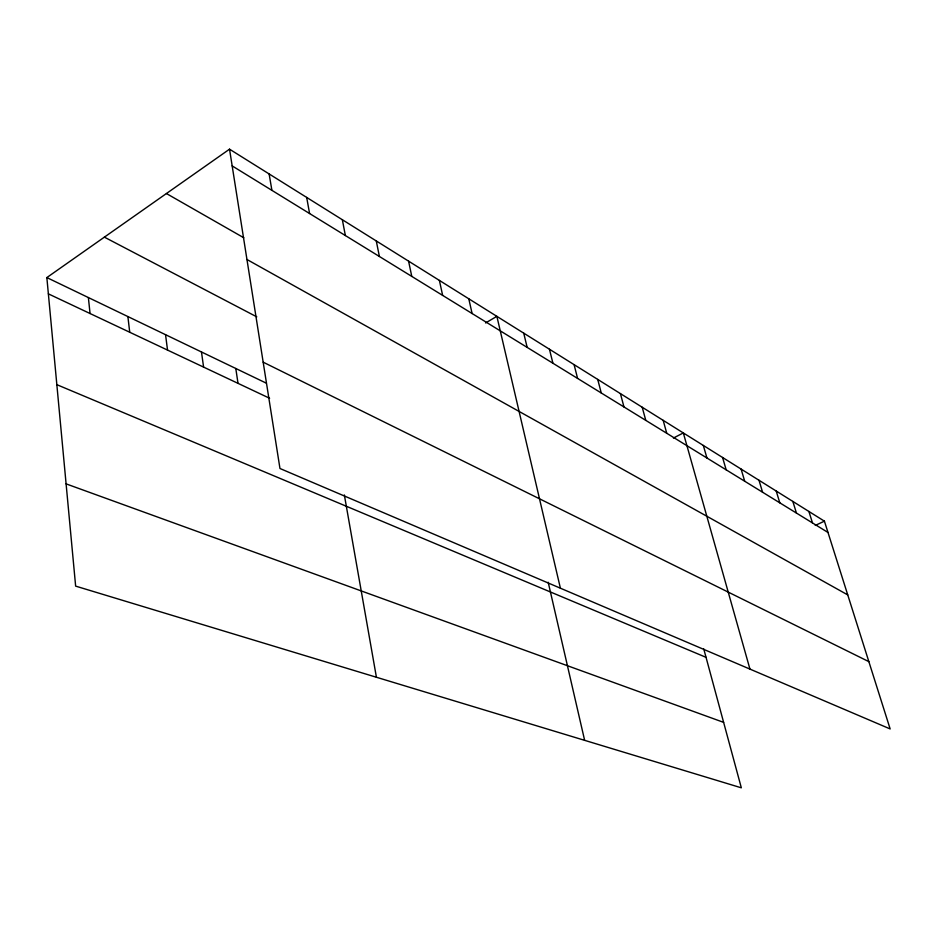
<?xml version="1.0" encoding="UTF-8"?>
<svg xmlns="http://www.w3.org/2000/svg" width="937" height="937" viewBox="0 0 937 937"><rect width="100%" height="100%" fill="white"/><g stroke="black" fill="none" stroke-linecap="round" stroke-linejoin="round"><path stroke-width="1.41" d="M703.769 648.954L741.331 787.818L75.639 586.117L46.85 277.575L229.53 149.182L824.419 521.171L890.15 728.939L279.964 468.5L229.53 149.182M485.577 322.949L496.868 316.343L560.396 588.19M673.41 438.047L683.331 432.941L749.94 669.088M815.26 525.434L824.419 521.171M66.094 483.867L723.622 722.368M56.841 384.662L706.029 657.329M48.373 293.855L269.61 398.26M46.85 277.575L265.979 383.01M263.18 362.174L868.857 661.639M104.382 237.143L256.773 316.847M246.958 259.502L847.739 594.901M166.423 193.537L243.819 237.775M232.177 165.908L828.003 532.485M808.9 511.461L812.484 522.94M792.843 501.424L796.438 513.066M776.211 491.023L779.807 502.841M758.982 480.248L762.577 492.241M741.108 469.074L744.716 481.243M722.579 457.479L726.175 469.847M703.324 445.45L706.931 457.994M663.173 420.338L666.757 433.281M642.208 407.232L645.78 420.373M620.411 393.599L623.972 406.963M597.724 379.415L601.261 392.99M574.088 364.634L577.59 378.431M549.445 349.22L552.924 363.24M523.724 333.139L527.168 347.393M548.192 582.264L584.641 740.347M468.781 298.774L472.107 313.532M439.383 280.397L442.651 295.401M408.579 261.142L411.776 276.403M376.276 240.938L379.391 256.48M342.345 219.726L345.366 235.55M306.68 197.414L309.585 213.531M344.347 494.947L376.416 677.252M269.118 173.931L271.906 190.352M235.796 368.487L238.01 383.35M201.478 351.984L203.587 367.105M165.544 334.685L167.536 350.087M127.889 316.565L129.728 332.248M88.371 297.556L90.057 313.52"/></g></svg>
